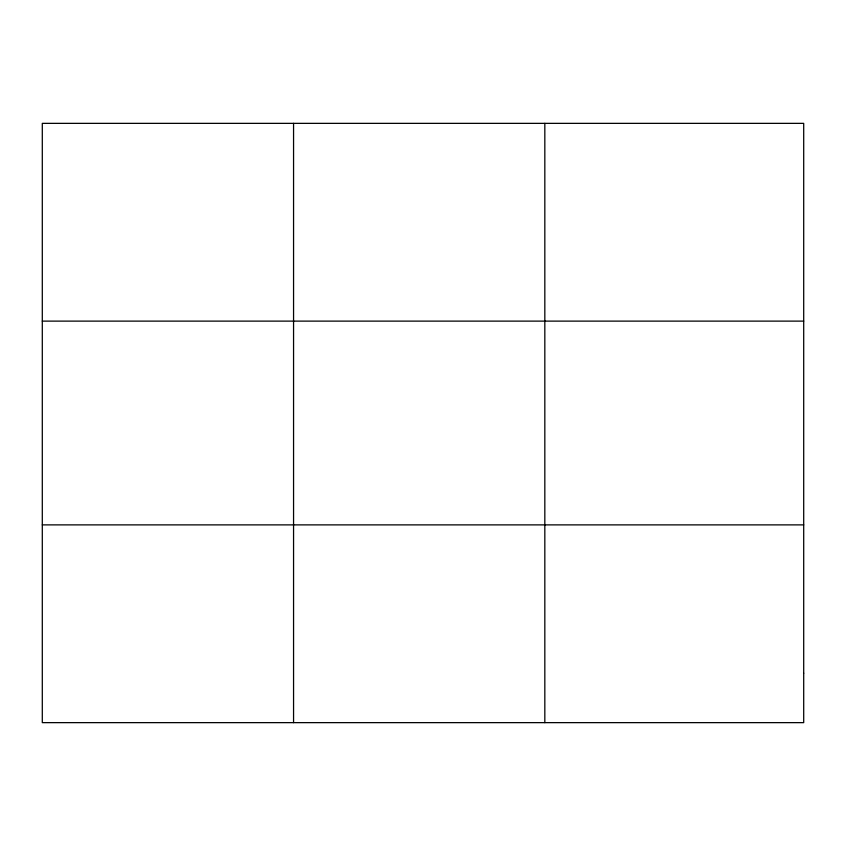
<?xml version="1.0" encoding="UTF-8"?>
<svg xmlns="http://www.w3.org/2000/svg" width="846" height="846" viewBox="0 0 846 846"><rect width="100%" height="100%" fill="white"/><g stroke="black" fill="none" stroke-linecap="round" stroke-linejoin="round"><path stroke-width="1.27" d="M293.562 123.357L293.562 722.643M544.824 123.357L544.824 722.643M42.3 321.12L803.7 321.12M42.3 524.88L803.7 524.88M803.7 673.205L803.7 722.643L42.3 722.643L42.3 123.357L803.7 123.357L803.7 673.205"/></g></svg>
